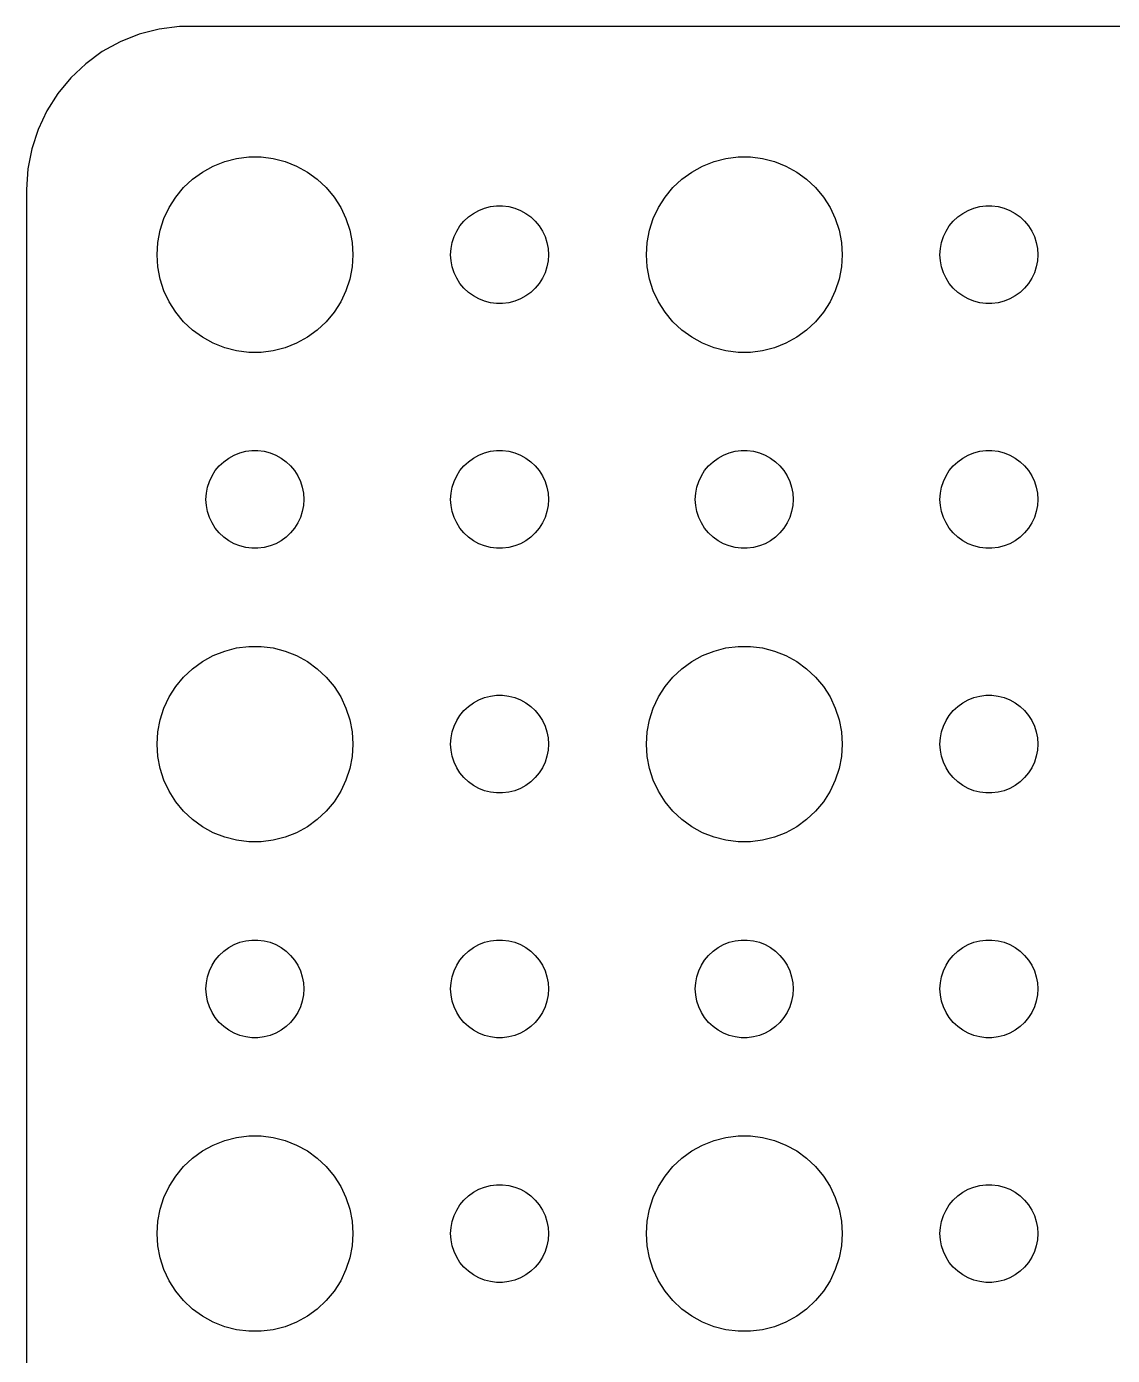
# Model space of a CAD drawing. Header units: metres. Extents: x -142 to 142, y -37 to 37.
# Drawn here: x -142 to -108.71, y -3.73 to 36.99 of the extents above; entities that cross this region are included whole.
import ezdxf

# ---------------------------------------------------------------- set-up
doc = ezdxf.new("R2010")
doc.units = ezdxf.units.M

msp = doc.modelspace()

# ---------------------------------------------------------------- linework, layer by layer
for p, q in [((-138.545, 36.7553), (-139.129, 36.5241)), ((-137.937, 36.9114), (-138.545, 36.7553)), ((-137.314, 36.9901), (-137.937, 36.9114)), ((137.314, 36.9901), (-137.314, 36.9901)), ((-139.129, 36.5241), (-139.679, 36.2216)), ((-140.187, 35.8526), (-140.645, 35.4227)), ((-139.679, 36.2216), (-140.187, 35.8526)), ((-140.645, 35.4227), (-141.045, 34.9389)), ((-141.045, 34.9389), (-141.382, 34.4088)), ((-141.382, 34.4088), (-141.649, 33.8406)), ((-141.649, 33.8406), (-141.843, 33.2434)), ((-141.843, 33.2434), (-141.961, 32.6267)), ((-135.562, 32.9469), (-135.188, 32.9941)), ((-135.188, 32.9941), (-134.812, 32.9941)), ((-134.812, 32.9941), (-134.438, 32.9469)), ((-120.562, 32.9469), (-120.188, 32.9941)), ((-120.188, 32.9941), (-119.812, 32.9941)), ((-119.812, 32.9941), (-119.438, 32.9469)), ((-141.961, 32.6267), (-142, 32)), ((-136.607, 32.533), (-136.277, 32.7145)), ((-136.277, 32.7145), (-135.927, 32.8532)), ((-135.927, 32.8532), (-135.562, 32.9469)), ((-134.438, 32.9469), (-134.073, 32.8532)), ((-134.073, 32.8532), (-133.723, 32.7145)), ((-133.723, 32.7145), (-133.393, 32.533)), ((-121.607, 32.533), (-121.277, 32.7145)), ((-121.277, 32.7145), (-120.927, 32.8532)), ((-120.927, 32.8532), (-120.562, 32.9469)), ((-119.438, 32.9469), (-119.073, 32.8532)), ((-119.073, 32.8532), (-118.723, 32.7145)), ((-118.723, 32.7145), (-118.393, 32.533)), ((-137.187, 32.0536), (-136.912, 32.3115)), ((-136.912, 32.3115), (-136.607, 32.533)), ((-133.393, 32.533), (-133.088, 32.3115)), ((-133.088, 32.3115), (-132.813, 32.0536)), ((-122.187, 32.0536), (-121.912, 32.3115)), ((-121.912, 32.3115), (-121.607, 32.533)), ((-118.393, 32.533), (-118.088, 32.3115)), ((-118.088, 32.3115), (-117.813, 32.0536)), ((-142, 32), (-142, -32)), ((-137.427, 31.7634), (-137.187, 32.0536)), ((-132.813, 32.0536), (-132.573, 31.7634)), ((-122.427, 31.7634), (-122.187, 32.0536)), ((-117.813, 32.0536), (-117.573, 31.7634)), ((-137.789, 31.1044), (-137.629, 31.4453)), ((-137.629, 31.4453), (-137.427, 31.7634)), ((-132.573, 31.7634), (-132.371, 31.4453)), ((-132.371, 31.4453), (-132.211, 31.1044)), ((-128.139, 31.3572), (-127.964, 31.4266)), ((-127.964, 31.4266), (-127.781, 31.4734)), ((-127.781, 31.4734), (-127.594, 31.497)), ((-127.594, 31.497), (-127.406, 31.497)), ((-127.406, 31.497), (-127.219, 31.4734)), ((-127.219, 31.4734), (-127.036, 31.4266)), ((-127.036, 31.4266), (-126.861, 31.3572)), ((-122.789, 31.1044), (-122.629, 31.4453)), ((-122.629, 31.4453), (-122.427, 31.7634)), ((-117.573, 31.7634), (-117.371, 31.4453)), ((-117.371, 31.4453), (-117.211, 31.1044)), ((-113.139, 31.3572), (-112.964, 31.4266)), ((-112.964, 31.4266), (-112.781, 31.4734)), ((-112.781, 31.4734), (-112.594, 31.497)), ((-112.594, 31.497), (-112.406, 31.497)), ((-112.406, 31.497), (-112.219, 31.4734)), ((-112.219, 31.4734), (-112.036, 31.4266)), ((-112.036, 31.4266), (-111.861, 31.3572)), ((-137.906, 30.7461), (-137.789, 31.1044)), ((-132.211, 31.1044), (-132.094, 30.7461)), ((-128.714, 30.8817), (-128.593, 31.0268)), ((-128.593, 31.0268), (-128.456, 31.1558)), ((-128.456, 31.1558), (-128.304, 31.2665)), ((-128.304, 31.2665), (-128.139, 31.3572)), ((-126.861, 31.3572), (-126.696, 31.2665)), ((-126.696, 31.2665), (-126.544, 31.1558)), ((-126.544, 31.1558), (-126.407, 31.0268)), ((-126.407, 31.0268), (-126.286, 30.8817)), ((-122.906, 30.7461), (-122.789, 31.1044)), ((-117.211, 31.1044), (-117.094, 30.7461)), ((-113.714, 30.8817), (-113.593, 31.0268)), ((-113.593, 31.0268), (-113.456, 31.1558)), ((-113.456, 31.1558), (-113.304, 31.2665)), ((-113.304, 31.2665), (-113.139, 31.3572)), ((-111.861, 31.3572), (-111.696, 31.2665)), ((-111.696, 31.2665), (-111.544, 31.1558)), ((-111.544, 31.1558), (-111.407, 31.0268)), ((-111.407, 31.0268), (-111.286, 30.8817)), ((-137.976, 30.376), (-137.906, 30.7461)), ((-132.094, 30.7461), (-132.024, 30.376)), ((-128.953, 30.373), (-128.895, 30.5522)), ((-128.895, 30.5522), (-128.814, 30.7226)), ((-128.814, 30.7226), (-128.714, 30.8817)), ((-126.286, 30.8817), (-126.186, 30.7226)), ((-126.186, 30.7226), (-126.105, 30.5522)), ((-126.105, 30.5522), (-126.047, 30.373)), ((-122.976, 30.376), (-122.906, 30.7461)), ((-117.094, 30.7461), (-117.024, 30.376)), ((-113.953, 30.373), (-113.895, 30.5522)), ((-113.895, 30.5522), (-113.814, 30.7226)), ((-113.814, 30.7226), (-113.714, 30.8817)), ((-111.286, 30.8817), (-111.186, 30.7226)), ((-111.186, 30.7226), (-111.105, 30.5522)), ((-111.105, 30.5522), (-111.047, 30.373)), ((-138, 30), (-137.976, 30.376)), ((-132.024, 30.376), (-132, 30)), ((-129, 30), (-128.988, 30.188)), ((-128.988, 30.188), (-128.953, 30.373)), ((-126.047, 30.373), (-126.012, 30.188)), ((-126.012, 30.188), (-126, 30)), ((-123, 30), (-122.976, 30.376)), ((-117.024, 30.376), (-117, 30)), ((-114, 30), (-113.988, 30.188)), ((-113.988, 30.188), (-113.953, 30.373)), ((-111.047, 30.373), (-111.012, 30.188)), ((-111.012, 30.188), (-111, 30)), ((-137.976, 29.624), (-138, 30)), ((-132, 30), (-132.024, 29.624)), ((-128.988, 29.812), (-129, 30)), ((-128.953, 29.627), (-128.988, 29.812)), ((-126.012, 29.812), (-126.047, 29.627)), ((-126, 30), (-126.012, 29.812)), ((-122.976, 29.624), (-123, 30)), ((-117, 30), (-117.024, 29.624)), ((-113.988, 29.812), (-114, 30)), ((-113.953, 29.627), (-113.988, 29.812)), ((-111.012, 29.812), (-111.047, 29.627)), ((-111, 30), (-111.012, 29.812)), ((-137.906, 29.2539), (-137.976, 29.624)), ((-132.024, 29.624), (-132.094, 29.2539)), ((-128.895, 29.4478), (-128.953, 29.627)), ((-128.814, 29.2774), (-128.895, 29.4478)), ((-126.105, 29.4478), (-126.186, 29.2774)), ((-126.047, 29.627), (-126.105, 29.4478)), ((-122.906, 29.2539), (-122.976, 29.624)), ((-117.024, 29.624), (-117.094, 29.2539)), ((-113.895, 29.4478), (-113.953, 29.627)), ((-113.814, 29.2774), (-113.895, 29.4478)), ((-111.105, 29.4478), (-111.186, 29.2774)), ((-111.047, 29.627), (-111.105, 29.4478)), ((-137.789, 28.8956), (-137.906, 29.2539)), ((-132.094, 29.2539), (-132.211, 28.8956)), ((-128.714, 29.1183), (-128.814, 29.2774)), ((-128.593, 28.9732), (-128.714, 29.1183)), ((-128.456, 28.8442), (-128.593, 28.9732)), ((-126.407, 28.9732), (-126.544, 28.8442)), ((-126.286, 29.1183), (-126.407, 28.9732)), ((-126.186, 29.2774), (-126.286, 29.1183)), ((-122.789, 28.8956), (-122.906, 29.2539)), ((-117.094, 29.2539), (-117.211, 28.8956)), ((-113.714, 29.1183), (-113.814, 29.2774)), ((-113.593, 28.9732), (-113.714, 29.1183)), ((-113.456, 28.8442), (-113.593, 28.9732)), ((-111.407, 28.9732), (-111.544, 28.8442)), ((-111.286, 29.1183), (-111.407, 28.9732)), ((-111.186, 29.2774), (-111.286, 29.1183)), ((-137.629, 28.5547), (-137.789, 28.8956)), ((-137.427, 28.2366), (-137.629, 28.5547)), ((-132.371, 28.5547), (-132.573, 28.2366)), ((-132.211, 28.8956), (-132.371, 28.5547)), ((-128.304, 28.7335), (-128.456, 28.8442)), ((-128.139, 28.6427), (-128.304, 28.7335)), ((-127.964, 28.5734), (-128.139, 28.6427)), ((-127.781, 28.5266), (-127.964, 28.5734)), ((-127.594, 28.503), (-127.781, 28.5266)), ((-127.219, 28.5266), (-127.406, 28.503)), ((-127.036, 28.5734), (-127.219, 28.5266)), ((-126.861, 28.6427), (-127.036, 28.5734)), ((-126.696, 28.7335), (-126.861, 28.6427)), ((-126.544, 28.8442), (-126.696, 28.7335)), ((-122.629, 28.5547), (-122.789, 28.8956)), ((-122.427, 28.2366), (-122.629, 28.5547)), ((-117.371, 28.5547), (-117.573, 28.2366)), ((-117.211, 28.8956), (-117.371, 28.5547)), ((-113.304, 28.7335), (-113.456, 28.8442)), ((-113.139, 28.6427), (-113.304, 28.7335)), ((-112.964, 28.5734), (-113.139, 28.6427)), ((-112.781, 28.5266), (-112.964, 28.5734)), ((-112.594, 28.503), (-112.781, 28.5266)), ((-112.219, 28.5266), (-112.406, 28.503)), ((-112.036, 28.5734), (-112.219, 28.5266)), ((-111.861, 28.6427), (-112.036, 28.5734)), ((-111.696, 28.7335), (-111.861, 28.6427)), ((-111.544, 28.8442), (-111.696, 28.7335)), ((-137.187, 27.9464), (-137.427, 28.2366)), ((-132.573, 28.2366), (-132.813, 27.9464)), ((-127.406, 28.503), (-127.594, 28.503)), ((-122.187, 27.9464), (-122.427, 28.2366)), ((-117.573, 28.2366), (-117.813, 27.9464)), ((-112.406, 28.503), (-112.594, 28.503)), ((-136.912, 27.6884), (-137.187, 27.9464)), ((-132.813, 27.9464), (-133.088, 27.6884)), ((-121.912, 27.6884), (-122.187, 27.9464)), ((-117.813, 27.9464), (-118.088, 27.6884)), ((-136.607, 27.467), (-136.912, 27.6884)), ((-136.277, 27.2855), (-136.607, 27.467)), ((-135.927, 27.1468), (-136.277, 27.2855)), ((-133.723, 27.2855), (-134.073, 27.1468)), ((-133.393, 27.467), (-133.723, 27.2855)), ((-133.088, 27.6884), (-133.393, 27.467)), ((-121.607, 27.467), (-121.912, 27.6884)), ((-121.277, 27.2855), (-121.607, 27.467)), ((-120.927, 27.1468), (-121.277, 27.2855)), ((-118.723, 27.2855), (-119.073, 27.1468)), ((-118.393, 27.467), (-118.723, 27.2855)), ((-118.088, 27.6884), (-118.393, 27.467)), ((-135.562, 27.0531), (-135.927, 27.1468)), ((-135.188, 27.0059), (-135.562, 27.0531)), ((-134.812, 27.0059), (-135.188, 27.0059)), ((-134.438, 27.0531), (-134.812, 27.0059)), ((-134.073, 27.1468), (-134.438, 27.0531)), ((-120.562, 27.0531), (-120.927, 27.1468)), ((-120.188, 27.0059), (-120.562, 27.0531)), ((-119.812, 27.0059), (-120.188, 27.0059)), ((-119.438, 27.0531), (-119.812, 27.0059)), ((-119.073, 27.1468), (-119.438, 27.0531)), ((-136.093, 23.5268), (-135.956, 23.6558)), ((-135.956, 23.6558), (-135.804, 23.7665)), ((-135.804, 23.7665), (-135.639, 23.8572)), ((-135.639, 23.8572), (-135.464, 23.9266)), ((-135.464, 23.9266), (-135.281, 23.9734)), ((-135.281, 23.9734), (-135.094, 23.997)), ((-135.094, 23.997), (-134.906, 23.997)), ((-134.906, 23.997), (-134.719, 23.9734)), ((-134.719, 23.9734), (-134.536, 23.9266)), ((-134.536, 23.9266), (-134.361, 23.8572)), ((-134.361, 23.8572), (-134.196, 23.7665)), ((-134.196, 23.7665), (-134.044, 23.6558)), ((-134.044, 23.6558), (-133.907, 23.5268)), ((-128.593, 23.5268), (-128.456, 23.6558)), ((-128.456, 23.6558), (-128.304, 23.7665)), ((-128.304, 23.7665), (-128.139, 23.8572)), ((-128.139, 23.8572), (-127.964, 23.9266)), ((-127.964, 23.9266), (-127.781, 23.9734)), ((-127.781, 23.9734), (-127.594, 23.997)), ((-127.594, 23.997), (-127.406, 23.997)), ((-127.406, 23.997), (-127.219, 23.9734)), ((-127.219, 23.9734), (-127.036, 23.9266)), ((-127.036, 23.9266), (-126.861, 23.8572)), ((-126.861, 23.8572), (-126.696, 23.7665)), ((-126.696, 23.7665), (-126.544, 23.6558)), ((-126.544, 23.6558), (-126.407, 23.5268)), ((-121.093, 23.5268), (-120.956, 23.6558)), ((-120.956, 23.6558), (-120.804, 23.7665)), ((-120.804, 23.7665), (-120.639, 23.8572)), ((-120.639, 23.8572), (-120.464, 23.9266)), ((-120.464, 23.9266), (-120.281, 23.9734)), ((-120.281, 23.9734), (-120.094, 23.997)), ((-120.094, 23.997), (-119.906, 23.997)), ((-119.906, 23.997), (-119.719, 23.9734)), ((-119.719, 23.9734), (-119.536, 23.9266)), ((-119.536, 23.9266), (-119.361, 23.8572)), ((-119.361, 23.8572), (-119.196, 23.7665)), ((-119.196, 23.7665), (-119.044, 23.6558)), ((-119.044, 23.6558), (-118.907, 23.5268)), ((-113.593, 23.5268), (-113.456, 23.6558)), ((-113.456, 23.6558), (-113.304, 23.7665)), ((-113.304, 23.7665), (-113.139, 23.8572)), ((-113.139, 23.8572), (-112.964, 23.9266)), ((-112.964, 23.9266), (-112.781, 23.9734)), ((-112.781, 23.9734), (-112.594, 23.997)), ((-112.594, 23.997), (-112.406, 23.997)), ((-112.406, 23.997), (-112.219, 23.9734)), ((-112.219, 23.9734), (-112.036, 23.9266)), ((-112.036, 23.9266), (-111.861, 23.8572)), ((-111.861, 23.8572), (-111.696, 23.7665)), ((-111.696, 23.7665), (-111.544, 23.6558)), ((-111.544, 23.6558), (-111.407, 23.5268)), ((-136.395, 23.0522), (-136.314, 23.2226)), ((-136.314, 23.2226), (-136.214, 23.3817)), ((-136.214, 23.3817), (-136.093, 23.5268)), ((-133.907, 23.5268), (-133.786, 23.3817)), ((-133.786, 23.3817), (-133.686, 23.2226)), ((-133.686, 23.2226), (-133.605, 23.0522)), ((-128.895, 23.0522), (-128.814, 23.2226)), ((-128.814, 23.2226), (-128.714, 23.3817)), ((-128.714, 23.3817), (-128.593, 23.5268)), ((-126.407, 23.5268), (-126.286, 23.3817)), ((-126.286, 23.3817), (-126.186, 23.2226)), ((-126.186, 23.2226), (-126.105, 23.0522)), ((-121.395, 23.0522), (-121.314, 23.2226)), ((-121.314, 23.2226), (-121.214, 23.3817)), ((-121.214, 23.3817), (-121.093, 23.5268)), ((-118.907, 23.5268), (-118.786, 23.3817)), ((-118.786, 23.3817), (-118.686, 23.2226)), ((-118.686, 23.2226), (-118.605, 23.0522)), ((-113.895, 23.0522), (-113.814, 23.2226)), ((-113.814, 23.2226), (-113.714, 23.3817)), ((-113.714, 23.3817), (-113.593, 23.5268)), ((-111.407, 23.5268), (-111.286, 23.3817)), ((-111.286, 23.3817), (-111.186, 23.2226)), ((-111.186, 23.2226), (-111.105, 23.0522)), ((-136.488, 22.688), (-136.453, 22.873)), ((-136.453, 22.873), (-136.395, 23.0522)), ((-133.605, 23.0522), (-133.547, 22.873)), ((-133.547, 22.873), (-133.512, 22.688)), ((-128.988, 22.688), (-128.953, 22.873)), ((-128.953, 22.873), (-128.895, 23.0522)), ((-126.105, 23.0522), (-126.047, 22.873)), ((-126.047, 22.873), (-126.012, 22.688)), ((-121.488, 22.688), (-121.453, 22.873)), ((-121.453, 22.873), (-121.395, 23.0522)), ((-118.605, 23.0522), (-118.547, 22.873)), ((-118.547, 22.873), (-118.512, 22.688)), ((-113.988, 22.688), (-113.953, 22.873)), ((-113.953, 22.873), (-113.895, 23.0522)), ((-111.105, 23.0522), (-111.047, 22.873)), ((-111.047, 22.873), (-111.012, 22.688)), ((-136.5, 22.5), (-136.488, 22.688)), ((-136.488, 22.312), (-136.5, 22.5)), ((-133.512, 22.688), (-133.5, 22.5)), ((-133.5, 22.5), (-133.512, 22.312)), ((-129, 22.5), (-128.988, 22.688)), ((-128.988, 22.312), (-129, 22.5)), ((-126.012, 22.688), (-126, 22.5)), ((-126, 22.5), (-126.012, 22.312)), ((-121.5, 22.5), (-121.488, 22.688)), ((-121.488, 22.312), (-121.5, 22.5)), ((-118.512, 22.688), (-118.5, 22.5)), ((-118.5, 22.5), (-118.512, 22.312)), ((-114, 22.5), (-113.988, 22.688)), ((-113.988, 22.312), (-114, 22.5)), ((-111.012, 22.688), (-111, 22.5)), ((-111, 22.5), (-111.012, 22.312)), ((-136.453, 22.127), (-136.488, 22.312)), ((-136.395, 21.9478), (-136.453, 22.127)), ((-133.547, 22.127), (-133.605, 21.9478)), ((-133.512, 22.312), (-133.547, 22.127)), ((-128.953, 22.127), (-128.988, 22.312)), ((-128.895, 21.9478), (-128.953, 22.127)), ((-126.047, 22.127), (-126.105, 21.9478)), ((-126.012, 22.312), (-126.047, 22.127)), ((-121.453, 22.127), (-121.488, 22.312)), ((-121.395, 21.9478), (-121.453, 22.127)), ((-118.547, 22.127), (-118.605, 21.9478)), ((-118.512, 22.312), (-118.547, 22.127)), ((-113.953, 22.127), (-113.988, 22.312)), ((-113.895, 21.9478), (-113.953, 22.127)), ((-111.047, 22.127), (-111.105, 21.9478)), ((-111.012, 22.312), (-111.047, 22.127)), ((-136.314, 21.7774), (-136.395, 21.9478)), ((-136.214, 21.6183), (-136.314, 21.7774)), ((-136.093, 21.4732), (-136.214, 21.6183)), ((-133.786, 21.6183), (-133.907, 21.4732)), ((-133.686, 21.7774), (-133.786, 21.6183)), ((-133.605, 21.9478), (-133.686, 21.7774)), ((-128.814, 21.7774), (-128.895, 21.9478)), ((-128.714, 21.6183), (-128.814, 21.7774)), ((-128.593, 21.4732), (-128.714, 21.6183)), ((-126.286, 21.6183), (-126.407, 21.4732)), ((-126.186, 21.7774), (-126.286, 21.6183)), ((-126.105, 21.9478), (-126.186, 21.7774)), ((-121.314, 21.7774), (-121.395, 21.9478)), ((-121.214, 21.6183), (-121.314, 21.7774)), ((-121.093, 21.4732), (-121.214, 21.6183)), ((-118.786, 21.6183), (-118.907, 21.4732)), ((-118.686, 21.7774), (-118.786, 21.6183)), ((-118.605, 21.9478), (-118.686, 21.7774)), ((-113.814, 21.7774), (-113.895, 21.9478)), ((-113.714, 21.6183), (-113.814, 21.7774)), ((-113.593, 21.4732), (-113.714, 21.6183)), ((-111.286, 21.6183), (-111.407, 21.4732)), ((-111.186, 21.7774), (-111.286, 21.6183)), ((-111.105, 21.9478), (-111.186, 21.7774)), ((-135.956, 21.3442), (-136.093, 21.4732)), ((-135.804, 21.2335), (-135.956, 21.3442)), ((-135.639, 21.1427), (-135.804, 21.2335)), ((-134.196, 21.2335), (-134.361, 21.1427)), ((-134.044, 21.3442), (-134.196, 21.2335)), ((-133.907, 21.4732), (-134.044, 21.3442)), ((-128.456, 21.3442), (-128.593, 21.4732)), ((-128.304, 21.2335), (-128.456, 21.3442)), ((-128.139, 21.1427), (-128.304, 21.2335)), ((-126.696, 21.2335), (-126.861, 21.1427)), ((-126.544, 21.3442), (-126.696, 21.2335)), ((-126.407, 21.4732), (-126.544, 21.3442)), ((-120.956, 21.3442), (-121.093, 21.4732)), ((-120.804, 21.2335), (-120.956, 21.3442)), ((-120.639, 21.1427), (-120.804, 21.2335)), ((-119.196, 21.2335), (-119.361, 21.1427)), ((-119.044, 21.3442), (-119.196, 21.2335)), ((-118.907, 21.4732), (-119.044, 21.3442)), ((-113.456, 21.3442), (-113.593, 21.4732)), ((-113.304, 21.2335), (-113.456, 21.3442)), ((-113.139, 21.1427), (-113.304, 21.2335)), ((-111.696, 21.2335), (-111.861, 21.1427)), ((-111.544, 21.3442), (-111.696, 21.2335)), ((-111.407, 21.4732), (-111.544, 21.3442)), ((-135.464, 21.0734), (-135.639, 21.1427)), ((-135.281, 21.0266), (-135.464, 21.0734)), ((-135.094, 21.003), (-135.281, 21.0266)), ((-134.906, 21.003), (-135.094, 21.003)), ((-134.719, 21.0266), (-134.906, 21.003)), ((-134.536, 21.0734), (-134.719, 21.0266)), ((-134.361, 21.1427), (-134.536, 21.0734)), ((-127.964, 21.0734), (-128.139, 21.1427)), ((-127.781, 21.0266), (-127.964, 21.0734)), ((-127.594, 21.003), (-127.781, 21.0266)), ((-127.406, 21.003), (-127.594, 21.003)), ((-127.219, 21.0266), (-127.406, 21.003)), ((-127.036, 21.0734), (-127.219, 21.0266)), ((-126.861, 21.1427), (-127.036, 21.0734)), ((-120.464, 21.0734), (-120.639, 21.1427)), ((-120.281, 21.0266), (-120.464, 21.0734)), ((-120.094, 21.003), (-120.281, 21.0266)), ((-119.906, 21.003), (-120.094, 21.003)), ((-119.719, 21.0266), (-119.906, 21.003)), ((-119.536, 21.0734), (-119.719, 21.0266)), ((-119.361, 21.1427), (-119.536, 21.0734)), ((-112.964, 21.0734), (-113.139, 21.1427)), ((-112.781, 21.0266), (-112.964, 21.0734)), ((-112.594, 21.003), (-112.781, 21.0266)), ((-112.406, 21.003), (-112.594, 21.003)), ((-112.219, 21.0266), (-112.406, 21.003)), ((-112.036, 21.0734), (-112.219, 21.0266)), ((-111.861, 21.1427), (-112.036, 21.0734)), ((-135.927, 17.8532), (-135.562, 17.9469)), ((-135.562, 17.9469), (-135.188, 17.9941)), ((-135.188, 17.9941), (-134.812, 17.9941)), ((-134.812, 17.9941), (-134.438, 17.9469)), ((-134.438, 17.9469), (-134.073, 17.8532)), ((-120.927, 17.8532), (-120.562, 17.9469)), ((-120.562, 17.9469), (-120.188, 17.9941)), ((-120.188, 17.9941), (-119.812, 17.9941)), ((-119.812, 17.9941), (-119.438, 17.9469)), ((-119.438, 17.9469), (-119.073, 17.8532)), ((-136.912, 17.3115), (-136.607, 17.533)), ((-136.607, 17.533), (-136.277, 17.7145)), ((-136.277, 17.7145), (-135.927, 17.8532)), ((-134.073, 17.8532), (-133.723, 17.7145)), ((-133.723, 17.7145), (-133.393, 17.533)), ((-133.393, 17.533), (-133.088, 17.3115)), ((-121.912, 17.3115), (-121.607, 17.533)), ((-121.607, 17.533), (-121.277, 17.7145)), ((-121.277, 17.7145), (-120.927, 17.8532)), ((-119.073, 17.8532), (-118.723, 17.7145)), ((-118.723, 17.7145), (-118.393, 17.533)), ((-118.393, 17.533), (-118.088, 17.3115)), ((-137.187, 17.0536), (-136.912, 17.3115)), ((-133.088, 17.3115), (-132.813, 17.0536)), ((-122.187, 17.0536), (-121.912, 17.3115)), ((-118.088, 17.3115), (-117.813, 17.0536)), ((-137.629, 16.4453), (-137.427, 16.7634)), ((-137.427, 16.7634), (-137.187, 17.0536)), ((-132.813, 17.0536), (-132.573, 16.7634)), ((-132.573, 16.7634), (-132.371, 16.4453)), ((-122.629, 16.4453), (-122.427, 16.7634)), ((-122.427, 16.7634), (-122.187, 17.0536)), ((-117.813, 17.0536), (-117.573, 16.7634)), ((-117.573, 16.7634), (-117.371, 16.4453)), ((-137.789, 16.1044), (-137.629, 16.4453)), ((-132.371, 16.4453), (-132.211, 16.1044)), ((-128.304, 16.2665), (-128.139, 16.3572)), ((-128.139, 16.3572), (-127.964, 16.4266)), ((-127.964, 16.4266), (-127.781, 16.4734)), ((-127.781, 16.4734), (-127.594, 16.497)), ((-127.594, 16.497), (-127.406, 16.497)), ((-127.406, 16.497), (-127.219, 16.4734)), ((-127.219, 16.4734), (-127.036, 16.4266)), ((-127.036, 16.4266), (-126.861, 16.3572)), ((-126.861, 16.3572), (-126.696, 16.2665)), ((-122.789, 16.1044), (-122.629, 16.4453)), ((-117.371, 16.4453), (-117.211, 16.1044)), ((-113.304, 16.2665), (-113.139, 16.3572)), ((-113.139, 16.3572), (-112.964, 16.4266)), ((-112.964, 16.4266), (-112.781, 16.4734)), ((-112.781, 16.4734), (-112.594, 16.497)), ((-112.594, 16.497), (-112.406, 16.497)), ((-112.406, 16.497), (-112.219, 16.4734)), ((-112.219, 16.4734), (-112.036, 16.4266)), ((-112.036, 16.4266), (-111.861, 16.3572)), ((-111.861, 16.3572), (-111.696, 16.2665)), ((-137.906, 15.7461), (-137.789, 16.1044)), ((-132.211, 16.1044), (-132.094, 15.7461)), ((-128.714, 15.8817), (-128.593, 16.0268)), ((-128.593, 16.0268), (-128.456, 16.1558)), ((-128.456, 16.1558), (-128.304, 16.2665)), ((-126.696, 16.2665), (-126.544, 16.1558)), ((-126.544, 16.1558), (-126.407, 16.0268)), ((-126.407, 16.0268), (-126.286, 15.8817)), ((-122.906, 15.7461), (-122.789, 16.1044)), ((-117.211, 16.1044), (-117.094, 15.7461)), ((-113.714, 15.8817), (-113.593, 16.0268)), ((-113.593, 16.0268), (-113.456, 16.1558)), ((-113.456, 16.1558), (-113.304, 16.2665)), ((-111.696, 16.2665), (-111.544, 16.1558)), ((-111.544, 16.1558), (-111.407, 16.0268)), ((-111.407, 16.0268), (-111.286, 15.8817)), ((-137.976, 15.376), (-137.906, 15.7461)), ((-132.094, 15.7461), (-132.024, 15.376)), ((-128.953, 15.373), (-128.895, 15.5522)), ((-128.895, 15.5522), (-128.814, 15.7226)), ((-128.814, 15.7226), (-128.714, 15.8817)), ((-126.286, 15.8817), (-126.186, 15.7226)), ((-126.186, 15.7226), (-126.105, 15.5522)), ((-126.105, 15.5522), (-126.047, 15.373)), ((-122.976, 15.376), (-122.906, 15.7461)), ((-117.094, 15.7461), (-117.024, 15.376)), ((-113.953, 15.373), (-113.895, 15.5522)), ((-113.895, 15.5522), (-113.814, 15.7226)), ((-113.814, 15.7226), (-113.714, 15.8817)), ((-111.286, 15.8817), (-111.186, 15.7226)), ((-111.186, 15.7226), (-111.105, 15.5522)), ((-111.105, 15.5522), (-111.047, 15.373)), ((-138, 15), (-137.976, 15.376)), ((-132.024, 15.376), (-132, 15)), ((-129, 15), (-128.988, 15.188)), ((-128.988, 15.188), (-128.953, 15.373)), ((-126.047, 15.373), (-126.012, 15.188)), ((-126.012, 15.188), (-126, 15)), ((-123, 15), (-122.976, 15.376)), ((-117.024, 15.376), (-117, 15)), ((-114, 15), (-113.988, 15.188)), ((-113.988, 15.188), (-113.953, 15.373)), ((-111.047, 15.373), (-111.012, 15.188)), ((-111.012, 15.188), (-111, 15)), ((-137.976, 14.624), (-138, 15)), ((-132, 15), (-132.024, 14.624)), ((-128.988, 14.812), (-129, 15)), ((-128.953, 14.627), (-128.988, 14.812)), ((-126.012, 14.812), (-126.047, 14.627)), ((-126, 15), (-126.012, 14.812)), ((-122.976, 14.624), (-123, 15)), ((-117, 15), (-117.024, 14.624)), ((-113.988, 14.812), (-114, 15)), ((-113.953, 14.627), (-113.988, 14.812)), ((-111.012, 14.812), (-111.047, 14.627)), ((-111, 15), (-111.012, 14.812)), ((-137.906, 14.2539), (-137.976, 14.624)), ((-137.789, 13.8956), (-137.906, 14.2539)), ((-132.094, 14.2539), (-132.211, 13.8956)), ((-132.024, 14.624), (-132.094, 14.2539)), ((-128.895, 14.4478), (-128.953, 14.627)), ((-128.814, 14.2774), (-128.895, 14.4478)), ((-128.714, 14.1183), (-128.814, 14.2774)), ((-126.186, 14.2774), (-126.286, 14.1183)), ((-126.105, 14.4478), (-126.186, 14.2774)), ((-126.047, 14.627), (-126.105, 14.4478)), ((-122.906, 14.2539), (-122.976, 14.624)), ((-122.789, 13.8956), (-122.906, 14.2539)), ((-117.094, 14.2539), (-117.211, 13.8956)), ((-117.024, 14.624), (-117.094, 14.2539)), ((-113.895, 14.4478), (-113.953, 14.627)), ((-113.814, 14.2774), (-113.895, 14.4478)), ((-113.714, 14.1183), (-113.814, 14.2774)), ((-111.186, 14.2774), (-111.286, 14.1183)), ((-111.105, 14.4478), (-111.186, 14.2774)), ((-111.047, 14.627), (-111.105, 14.4478)), ((-137.629, 13.5547), (-137.789, 13.8956)), ((-132.211, 13.8956), (-132.371, 13.5547)), ((-128.593, 13.9732), (-128.714, 14.1183)), ((-128.456, 13.8442), (-128.593, 13.9732)), ((-126.407, 13.9732), (-126.544, 13.8442)), ((-126.286, 14.1183), (-126.407, 13.9732)), ((-122.629, 13.5547), (-122.789, 13.8956)), ((-117.211, 13.8956), (-117.371, 13.5547)), ((-113.593, 13.9732), (-113.714, 14.1183)), ((-113.456, 13.8442), (-113.593, 13.9732)), ((-111.407, 13.9732), (-111.544, 13.8442)), ((-111.286, 14.1183), (-111.407, 13.9732)), ((-137.427, 13.2366), (-137.629, 13.5547)), ((-132.371, 13.5547), (-132.573, 13.2366)), ((-128.304, 13.7335), (-128.456, 13.8442)), ((-128.139, 13.6427), (-128.304, 13.7335)), ((-127.964, 13.5734), (-128.139, 13.6427)), ((-127.781, 13.5266), (-127.964, 13.5734)), ((-127.594, 13.5029), (-127.781, 13.5266)), ((-127.406, 13.5029), (-127.594, 13.5029)), ((-127.219, 13.5266), (-127.406, 13.5029)), ((-127.036, 13.5734), (-127.219, 13.5266)), ((-126.861, 13.6427), (-127.036, 13.5734)), ((-126.696, 13.7335), (-126.861, 13.6427)), ((-126.544, 13.8442), (-126.696, 13.7335)), ((-122.427, 13.2366), (-122.629, 13.5547)), ((-117.371, 13.5547), (-117.573, 13.2366)), ((-113.304, 13.7335), (-113.456, 13.8442)), ((-113.139, 13.6427), (-113.304, 13.7335)), ((-112.964, 13.5734), (-113.139, 13.6427)), ((-112.781, 13.5266), (-112.964, 13.5734)), ((-112.594, 13.5029), (-112.781, 13.5266)), ((-112.406, 13.5029), (-112.594, 13.5029)), ((-112.219, 13.5266), (-112.406, 13.5029)), ((-112.036, 13.5734), (-112.219, 13.5266)), ((-111.861, 13.6427), (-112.036, 13.5734)), ((-111.696, 13.7335), (-111.861, 13.6427)), ((-111.544, 13.8442), (-111.696, 13.7335)), ((-137.187, 12.9464), (-137.427, 13.2366)), ((-132.573, 13.2366), (-132.813, 12.9464)), ((-122.187, 12.9464), (-122.427, 13.2366)), ((-117.573, 13.2366), (-117.813, 12.9464)), ((-136.912, 12.6884), (-137.187, 12.9464)), ((-136.607, 12.467), (-136.912, 12.6884)), ((-133.088, 12.6884), (-133.393, 12.467)), ((-132.813, 12.9464), (-133.088, 12.6884)), ((-121.912, 12.6884), (-122.187, 12.9464)), ((-121.607, 12.467), (-121.912, 12.6884)), ((-118.088, 12.6884), (-118.393, 12.467)), ((-117.813, 12.9464), (-118.088, 12.6884)), ((-136.277, 12.2855), (-136.607, 12.467)), ((-135.927, 12.1468), (-136.277, 12.2855)), ((-133.723, 12.2855), (-134.073, 12.1468)), ((-133.393, 12.467), (-133.723, 12.2855)), ((-121.277, 12.2855), (-121.607, 12.467)), ((-120.927, 12.1468), (-121.277, 12.2855)), ((-118.723, 12.2855), (-119.073, 12.1468)), ((-118.393, 12.467), (-118.723, 12.2855)), ((-135.562, 12.0531), (-135.927, 12.1468)), ((-135.188, 12.0059), (-135.562, 12.0531)), ((-134.812, 12.0059), (-135.188, 12.0059)), ((-134.438, 12.0531), (-134.812, 12.0059)), ((-134.073, 12.1468), (-134.438, 12.0531)), ((-120.562, 12.0531), (-120.927, 12.1468)), ((-120.188, 12.0059), (-120.562, 12.0531)), ((-119.812, 12.0059), (-120.188, 12.0059)), ((-119.438, 12.0531), (-119.812, 12.0059)), ((-119.073, 12.1468), (-119.438, 12.0531)), ((-135.464, 8.92657), (-135.281, 8.97342)), ((-135.281, 8.97342), (-135.094, 8.99704)), ((-135.094, 8.99704), (-134.906, 8.99704)), ((-134.906, 8.99704), (-134.719, 8.97342)), ((-134.719, 8.97342), (-134.536, 8.92657)), ((-127.964, 8.92657), (-127.781, 8.97342)), ((-127.781, 8.97342), (-127.594, 8.99704)), ((-127.594, 8.99704), (-127.406, 8.99704)), ((-127.406, 8.99704), (-127.219, 8.97342)), ((-127.219, 8.97342), (-127.036, 8.92657)), ((-120.464, 8.92657), (-120.281, 8.97342)), ((-120.281, 8.97342), (-120.094, 8.99704)), ((-120.094, 8.99704), (-119.906, 8.99704)), ((-119.906, 8.99704), (-119.719, 8.97342)), ((-119.719, 8.97342), (-119.536, 8.92657)), ((-112.964, 8.92657), (-112.781, 8.97342)), ((-112.781, 8.97342), (-112.594, 8.99704)), ((-112.594, 8.99704), (-112.406, 8.99704)), ((-112.406, 8.99704), (-112.219, 8.97342)), ((-112.219, 8.97342), (-112.036, 8.92657)), ((-136.093, 8.52681), (-135.956, 8.65576)), ((-135.956, 8.65576), (-135.804, 8.76648)), ((-135.804, 8.76648), (-135.639, 8.85724)), ((-135.639, 8.85724), (-135.464, 8.92657)), ((-134.536, 8.92657), (-134.361, 8.85724)), ((-134.361, 8.85724), (-134.196, 8.76648)), ((-134.196, 8.76648), (-134.044, 8.65576)), ((-134.044, 8.65576), (-133.907, 8.52681)), ((-128.593, 8.52681), (-128.456, 8.65576)), ((-128.456, 8.65576), (-128.304, 8.76648)), ((-128.304, 8.76648), (-128.139, 8.85724)), ((-128.139, 8.85724), (-127.964, 8.92657)), ((-127.036, 8.92657), (-126.861, 8.85724)), ((-126.861, 8.85724), (-126.696, 8.76648)), ((-126.696, 8.76648), (-126.544, 8.65576)), ((-126.544, 8.65576), (-126.407, 8.52681)), ((-121.093, 8.52681), (-120.956, 8.65576)), ((-120.956, 8.65576), (-120.804, 8.76648)), ((-120.804, 8.76648), (-120.639, 8.85724)), ((-120.639, 8.85724), (-120.464, 8.92657)), ((-119.536, 8.92657), (-119.361, 8.85724)), ((-119.361, 8.85724), (-119.196, 8.76648)), ((-119.196, 8.76648), (-119.044, 8.65576)), ((-119.044, 8.65576), (-118.907, 8.52681)), ((-113.593, 8.52681), (-113.456, 8.65576)), ((-113.456, 8.65576), (-113.304, 8.76648)), ((-113.304, 8.76648), (-113.139, 8.85724)), ((-113.139, 8.85724), (-112.964, 8.92657)), ((-112.036, 8.92657), (-111.861, 8.85724)), ((-111.861, 8.85724), (-111.696, 8.76648)), ((-111.696, 8.76648), (-111.544, 8.65576)), ((-111.544, 8.65576), (-111.407, 8.52681)), ((-136.395, 8.05219), (-136.314, 8.22263)), ((-136.314, 8.22263), (-136.214, 8.38167)), ((-136.214, 8.38167), (-136.093, 8.52681)), ((-133.907, 8.52681), (-133.786, 8.38167)), ((-133.786, 8.38167), (-133.686, 8.22263)), ((-133.686, 8.22263), (-133.605, 8.05219)), ((-128.895, 8.05219), (-128.814, 8.22263)), ((-128.814, 8.22263), (-128.714, 8.38167)), ((-128.714, 8.38167), (-128.593, 8.52681)), ((-126.407, 8.52681), (-126.286, 8.38167)), ((-126.286, 8.38167), (-126.186, 8.22263)), ((-126.186, 8.22263), (-126.105, 8.05219)), ((-121.395, 8.05219), (-121.314, 8.22263)), ((-121.314, 8.22263), (-121.214, 8.38167)), ((-121.214, 8.38167), (-121.093, 8.52681)), ((-118.907, 8.52681), (-118.786, 8.38167)), ((-118.786, 8.38167), (-118.686, 8.22263)), ((-118.686, 8.22263), (-118.605, 8.05219)), ((-113.895, 8.05219), (-113.814, 8.22263)), ((-113.814, 8.22263), (-113.714, 8.38167)), ((-113.714, 8.38167), (-113.593, 8.52681)), ((-111.407, 8.52681), (-111.286, 8.38167)), ((-111.286, 8.38167), (-111.186, 8.22263)), ((-111.186, 8.22263), (-111.105, 8.05219)), ((-136.488, 7.68799), (-136.453, 7.87303)), ((-136.453, 7.87303), (-136.395, 8.05219)), ((-133.605, 8.05219), (-133.547, 7.87303)), ((-133.547, 7.87303), (-133.512, 7.68799)), ((-128.988, 7.68799), (-128.953, 7.87303)), ((-128.953, 7.87303), (-128.895, 8.05219)), ((-126.105, 8.05219), (-126.047, 7.87303)), ((-126.047, 7.87303), (-126.012, 7.68799)), ((-121.488, 7.68799), (-121.453, 7.87303)), ((-121.453, 7.87303), (-121.395, 8.05219)), ((-118.605, 8.05219), (-118.547, 7.87303)), ((-118.547, 7.87303), (-118.512, 7.68799)), ((-113.988, 7.68799), (-113.953, 7.87303)), ((-113.953, 7.87303), (-113.895, 8.05219)), ((-111.105, 8.05219), (-111.047, 7.87303)), ((-111.047, 7.87303), (-111.012, 7.68799)), ((-136.5, 7.5), (-136.488, 7.68799)), ((-136.488, 7.312), (-136.5, 7.5)), ((-133.512, 7.68799), (-133.5, 7.5)), ((-133.5, 7.5), (-133.512, 7.312)), ((-129, 7.5), (-128.988, 7.68799)), ((-128.988, 7.312), (-129, 7.5)), ((-126.012, 7.68799), (-126, 7.5)), ((-126, 7.5), (-126.012, 7.312)), ((-121.5, 7.5), (-121.488, 7.68799)), ((-121.488, 7.312), (-121.5, 7.5)), ((-118.512, 7.68799), (-118.5, 7.5)), ((-118.5, 7.5), (-118.512, 7.312)), ((-114, 7.5), (-113.988, 7.68799)), ((-113.988, 7.312), (-114, 7.5)), ((-111.012, 7.68799), (-111, 7.5)), ((-111, 7.5), (-111.012, 7.312)), ((-136.453, 7.12695), (-136.488, 7.312)), ((-136.395, 6.9478), (-136.453, 7.12695)), ((-136.314, 6.77736), (-136.395, 6.9478)), ((-133.605, 6.9478), (-133.686, 6.77736)), ((-133.547, 7.12695), (-133.605, 6.9478)), ((-133.512, 7.312), (-133.547, 7.12695)), ((-128.953, 7.12695), (-128.988, 7.312)), ((-128.895, 6.9478), (-128.953, 7.12695)), ((-128.814, 6.77736), (-128.895, 6.9478)), ((-126.105, 6.9478), (-126.186, 6.77736)), ((-126.047, 7.12695), (-126.105, 6.9478)), ((-126.012, 7.312), (-126.047, 7.12695)), ((-121.453, 7.12695), (-121.488, 7.312)), ((-121.395, 6.9478), (-121.453, 7.12695)), ((-121.314, 6.77736), (-121.395, 6.9478)), ((-118.605, 6.9478), (-118.686, 6.77736)), ((-118.547, 7.12695), (-118.605, 6.9478)), ((-118.512, 7.312), (-118.547, 7.12695)), ((-113.953, 7.12695), (-113.988, 7.312)), ((-113.895, 6.9478), (-113.953, 7.12695)), ((-113.814, 6.77736), (-113.895, 6.9478)), ((-111.105, 6.9478), (-111.186, 6.77736)), ((-111.047, 7.12695), (-111.105, 6.9478)), ((-111.012, 7.312), (-111.047, 7.12695)), ((-136.214, 6.61832), (-136.314, 6.77736)), ((-136.093, 6.47318), (-136.214, 6.61832)), ((-133.786, 6.61832), (-133.907, 6.47318)), ((-133.686, 6.77736), (-133.786, 6.61832)), ((-128.714, 6.61832), (-128.814, 6.77736)), ((-128.593, 6.47318), (-128.714, 6.61832)), ((-126.286, 6.61832), (-126.407, 6.47318)), ((-126.186, 6.77736), (-126.286, 6.61832)), ((-121.214, 6.61832), (-121.314, 6.77736)), ((-121.093, 6.47318), (-121.214, 6.61832)), ((-118.786, 6.61832), (-118.907, 6.47318)), ((-118.686, 6.77736), (-118.786, 6.61832)), ((-113.714, 6.61832), (-113.814, 6.77736)), ((-113.593, 6.47318), (-113.714, 6.61832)), ((-111.286, 6.61832), (-111.407, 6.47318)), ((-111.186, 6.77736), (-111.286, 6.61832)), ((-135.956, 6.34422), (-136.093, 6.47318)), ((-135.804, 6.23351), (-135.956, 6.34422)), ((-135.639, 6.14275), (-135.804, 6.23351)), ((-135.464, 6.07341), (-135.639, 6.14275)), ((-134.361, 6.14275), (-134.536, 6.07341)), ((-134.196, 6.23351), (-134.361, 6.14275)), ((-134.044, 6.34422), (-134.196, 6.23351)), ((-133.907, 6.47318), (-134.044, 6.34422)), ((-128.456, 6.34422), (-128.593, 6.47318)), ((-128.304, 6.23351), (-128.456, 6.34422)), ((-128.139, 6.14275), (-128.304, 6.23351)), ((-127.964, 6.07341), (-128.139, 6.14275)), ((-126.861, 6.14275), (-127.036, 6.07341)), ((-126.696, 6.23351), (-126.861, 6.14275)), ((-126.544, 6.34422), (-126.696, 6.23351)), ((-126.407, 6.47318), (-126.544, 6.34422)), ((-120.956, 6.34422), (-121.093, 6.47318)), ((-120.804, 6.23351), (-120.956, 6.34422)), ((-120.639, 6.14275), (-120.804, 6.23351)), ((-120.464, 6.07341), (-120.639, 6.14275)), ((-119.361, 6.14275), (-119.536, 6.07341)), ((-119.196, 6.23351), (-119.361, 6.14275)), ((-119.044, 6.34422), (-119.196, 6.23351)), ((-118.907, 6.47318), (-119.044, 6.34422)), ((-113.456, 6.34422), (-113.593, 6.47318)), ((-113.304, 6.23351), (-113.456, 6.34422)), ((-113.139, 6.14275), (-113.304, 6.23351)), ((-112.964, 6.07341), (-113.139, 6.14275)), ((-111.861, 6.14275), (-112.036, 6.07341)), ((-111.696, 6.23351), (-111.861, 6.14275)), ((-111.544, 6.34422), (-111.696, 6.23351)), ((-111.407, 6.47318), (-111.544, 6.34422)), ((-135.281, 6.02657), (-135.464, 6.07341)), ((-135.094, 6.00294), (-135.281, 6.02657)), ((-134.906, 6.00294), (-135.094, 6.00294)), ((-134.719, 6.02657), (-134.906, 6.00294)), ((-134.536, 6.07341), (-134.719, 6.02657)), ((-127.781, 6.02657), (-127.964, 6.07341)), ((-127.594, 6.00294), (-127.781, 6.02657)), ((-127.406, 6.00294), (-127.594, 6.00294)), ((-127.219, 6.02657), (-127.406, 6.00294)), ((-127.036, 6.07341), (-127.219, 6.02657)), ((-120.281, 6.02657), (-120.464, 6.07341)), ((-120.094, 6.00294), (-120.281, 6.02657)), ((-119.906, 6.00294), (-120.094, 6.00294)), ((-119.719, 6.02657), (-119.906, 6.00294)), ((-119.536, 6.07341), (-119.719, 6.02657)), ((-112.781, 6.02657), (-112.964, 6.07341)), ((-112.594, 6.00294), (-112.781, 6.02657)), ((-112.406, 6.00294), (-112.594, 6.00294)), ((-112.219, 6.02657), (-112.406, 6.00294)), ((-112.036, 6.07341), (-112.219, 6.02657)), ((-136.277, 2.71448), (-135.927, 2.85316)), ((-135.927, 2.85316), (-135.562, 2.94685)), ((-135.562, 2.94685), (-135.188, 2.99408)), ((-135.188, 2.99408), (-134.812, 2.99408)), ((-134.812, 2.99408), (-134.438, 2.94685)), ((-134.438, 2.94685), (-134.073, 2.85316)), ((-134.073, 2.85316), (-133.723, 2.71448)), ((-121.277, 2.71448), (-120.927, 2.85316)), ((-120.927, 2.85316), (-120.562, 2.94685)), ((-120.562, 2.94685), (-120.188, 2.99408)), ((-120.188, 2.99408), (-119.812, 2.99408)), ((-119.812, 2.99408), (-119.438, 2.94685)), ((-119.438, 2.94685), (-119.073, 2.85316)), ((-119.073, 2.85316), (-118.723, 2.71448)), ((-136.912, 2.31154), (-136.607, 2.53297)), ((-136.607, 2.53297), (-136.277, 2.71448)), ((-133.723, 2.71448), (-133.393, 2.53297)), ((-133.393, 2.53297), (-133.088, 2.31154)), ((-121.912, 2.31154), (-121.607, 2.53297)), ((-121.607, 2.53297), (-121.277, 2.71448)), ((-118.723, 2.71448), (-118.393, 2.53297)), ((-118.393, 2.53297), (-118.088, 2.31154)), ((-137.427, 1.76335), (-137.187, 2.05363)), ((-137.187, 2.05363), (-136.912, 2.31154)), ((-133.088, 2.31154), (-132.813, 2.05363)), ((-132.813, 2.05363), (-132.573, 1.76335)), ((-122.427, 1.76335), (-122.187, 2.05363)), ((-122.187, 2.05363), (-121.912, 2.31154)), ((-118.088, 2.31154), (-117.813, 2.05363)), ((-117.813, 2.05363), (-117.573, 1.76335)), ((-137.629, 1.44525), (-137.427, 1.76335)), ((-132.573, 1.76335), (-132.371, 1.44525)), ((-122.629, 1.44525), (-122.427, 1.76335)), ((-117.573, 1.76335), (-117.371, 1.44525)), ((-137.789, 1.10437), (-137.629, 1.44525)), ((-132.371, 1.44525), (-132.211, 1.10437)), ((-128.456, 1.15576), (-128.304, 1.26648)), ((-128.304, 1.26648), (-128.139, 1.35724)), ((-128.139, 1.35724), (-127.964, 1.42657)), ((-127.964, 1.42657), (-127.781, 1.47342)), ((-127.781, 1.47342), (-127.594, 1.49704)), ((-127.594, 1.49704), (-127.406, 1.49704)), ((-127.406, 1.49704), (-127.219, 1.47342)), ((-127.219, 1.47342), (-127.036, 1.42657)), ((-127.036, 1.42657), (-126.861, 1.35724)), ((-126.861, 1.35724), (-126.696, 1.26648)), ((-126.696, 1.26648), (-126.544, 1.15576)), ((-122.789, 1.10437), (-122.629, 1.44525)), ((-117.371, 1.44525), (-117.211, 1.10437)), ((-113.456, 1.15576), (-113.304, 1.26648)), ((-113.304, 1.26648), (-113.139, 1.35724)), ((-113.139, 1.35724), (-112.964, 1.42657)), ((-112.964, 1.42657), (-112.781, 1.47342)), ((-112.781, 1.47342), (-112.594, 1.49704)), ((-112.594, 1.49704), (-112.406, 1.49704)), ((-112.406, 1.49704), (-112.219, 1.47342)), ((-112.219, 1.47342), (-112.036, 1.42657)), ((-112.036, 1.42657), (-111.861, 1.35724)), ((-111.861, 1.35724), (-111.696, 1.26648)), ((-111.696, 1.26648), (-111.544, 1.15576)), ((-137.906, 0.74606), (-137.789, 1.10437)), ((-132.211, 1.10437), (-132.094, 0.74606)), ((-128.814, 0.72263), (-128.714, 0.88167)), ((-128.714, 0.88167), (-128.593, 1.02681)), ((-128.593, 1.02681), (-128.456, 1.15576)), ((-126.544, 1.15576), (-126.407, 1.02681)), ((-126.407, 1.02681), (-126.286, 0.88167)), ((-126.286, 0.88167), (-126.186, 0.72263)), ((-122.906, 0.74606), (-122.789, 1.10437)), ((-117.211, 1.10437), (-117.094, 0.74606)), ((-113.814, 0.72263), (-113.714, 0.88167)), ((-113.714, 0.88167), (-113.593, 1.02681)), ((-113.593, 1.02681), (-113.456, 1.15576)), ((-111.544, 1.15576), (-111.407, 1.02681)), ((-111.407, 1.02681), (-111.286, 0.88167)), ((-111.286, 0.88167), (-111.186, 0.72263)), ((-137.976, 0.37599), (-137.906, 0.74606)), ((-132.094, 0.74606), (-132.024, 0.37599)), ((-128.953, 0.37303), (-128.895, 0.55219)), ((-128.895, 0.55219), (-128.814, 0.72263)), ((-126.186, 0.72263), (-126.105, 0.55219)), ((-126.105, 0.55219), (-126.047, 0.37303)), ((-122.976, 0.37599), (-122.906, 0.74606)), ((-117.094, 0.74606), (-117.024, 0.37599)), ((-113.953, 0.37303), (-113.895, 0.55219)), ((-113.895, 0.55219), (-113.814, 0.72263)), ((-111.186, 0.72263), (-111.105, 0.55219)), ((-111.105, 0.55219), (-111.047, 0.37303)), ((-138, 0), (-137.976, 0.37599)), ((-137.976, -0.37599), (-138, 0)), ((-132.024, 0.37599), (-132, 0)), ((-132, 0), (-132.024, -0.37599)), ((-129, 0), (-128.988, 0.18799)), ((-128.988, -0.18799), (-129, 0)), ((-128.988, 0.18799), (-128.953, 0.37303)), ((-126.047, 0.37303), (-126.012, 0.18799)), ((-126.012, 0.18799), (-126, 0)), ((-126, 0), (-126.012, -0.18799)), ((-123, 0), (-122.976, 0.37599)), ((-122.976, -0.37599), (-123, 0)), ((-117.024, 0.37599), (-117, 0)), ((-117, 0), (-117.024, -0.37599)), ((-114, 0), (-113.988, 0.18799)), ((-113.988, -0.18799), (-114, 0)), ((-113.988, 0.18799), (-113.953, 0.37303)), ((-111.047, 0.37303), (-111.012, 0.18799)), ((-111.012, 0.18799), (-111, 0)), ((-111, 0), (-111.012, -0.18799)), ((-137.906, -0.74606), (-137.976, -0.37599)), ((-132.024, -0.37599), (-132.094, -0.74606)), ((-128.953, -0.37303), (-128.988, -0.18799)), ((-128.895, -0.55219), (-128.953, -0.37303)), ((-126.047, -0.37303), (-126.105, -0.55219)), ((-126.012, -0.18799), (-126.047, -0.37303)), ((-122.906, -0.74606), (-122.976, -0.37599)), ((-117.024, -0.37599), (-117.094, -0.74606)), ((-113.953, -0.37303), (-113.988, -0.18799)), ((-113.895, -0.55219), (-113.953, -0.37303)), ((-111.047, -0.37303), (-111.105, -0.55219)), ((-111.012, -0.18799), (-111.047, -0.37303)), ((-137.789, -1.10437), (-137.906, -0.74606)), ((-132.094, -0.74606), (-132.211, -1.10437)), ((-128.814, -0.72263), (-128.895, -0.55219)), ((-128.714, -0.88167), (-128.814, -0.72263)), ((-126.186, -0.72263), (-126.286, -0.88167)), ((-126.105, -0.55219), (-126.186, -0.72263)), ((-122.789, -1.10437), (-122.906, -0.74606)), ((-117.094, -0.74606), (-117.211, -1.10437)), ((-113.814, -0.72263), (-113.895, -0.55219)), ((-113.714, -0.88167), (-113.814, -0.72263)), ((-111.186, -0.72263), (-111.286, -0.88167)), ((-111.105, -0.55219), (-111.186, -0.72263)), ((-137.629, -1.44525), (-137.789, -1.10437)), ((-132.211, -1.10437), (-132.371, -1.44525)), ((-128.593, -1.02681), (-128.714, -0.88167)), ((-128.456, -1.15576), (-128.593, -1.02681)), ((-128.304, -1.26648), (-128.456, -1.15576)), ((-126.544, -1.15576), (-126.696, -1.26648)), ((-126.407, -1.02681), (-126.544, -1.15576)), ((-126.286, -0.88167), (-126.407, -1.02681)), ((-122.629, -1.44525), (-122.789, -1.10437)), ((-117.211, -1.10437), (-117.371, -1.44525)), ((-113.593, -1.02681), (-113.714, -0.88167)), ((-113.456, -1.15576), (-113.593, -1.02681)), ((-113.304, -1.26648), (-113.456, -1.15576)), ((-111.544, -1.15576), (-111.696, -1.26648)), ((-111.407, -1.02681), (-111.544, -1.15576)), ((-111.286, -0.88167), (-111.407, -1.02681)), ((-137.427, -1.76335), (-137.629, -1.44525)), ((-132.371, -1.44525), (-132.573, -1.76335)), ((-128.139, -1.35724), (-128.304, -1.26648)), ((-127.964, -1.42657), (-128.139, -1.35724)), ((-127.781, -1.47342), (-127.964, -1.42657)), ((-127.594, -1.49704), (-127.781, -1.47342)), ((-127.406, -1.49704), (-127.594, -1.49704)), ((-127.219, -1.47342), (-127.406, -1.49704)), ((-127.036, -1.42657), (-127.219, -1.47342)), ((-126.861, -1.35724), (-127.036, -1.42657)), ((-126.696, -1.26648), (-126.861, -1.35724)), ((-122.427, -1.76335), (-122.629, -1.44525)), ((-117.371, -1.44525), (-117.573, -1.76335)), ((-113.139, -1.35724), (-113.304, -1.26648)), ((-112.964, -1.42657), (-113.139, -1.35724)), ((-112.781, -1.47342), (-112.964, -1.42657)), ((-112.594, -1.49704), (-112.781, -1.47342)), ((-112.406, -1.49704), (-112.594, -1.49704)), ((-112.219, -1.47342), (-112.406, -1.49704)), ((-112.036, -1.42657), (-112.219, -1.47342)), ((-111.861, -1.35724), (-112.036, -1.42657)), ((-111.696, -1.26648), (-111.861, -1.35724)), ((-137.187, -2.05363), (-137.427, -1.76335)), ((-132.573, -1.76335), (-132.813, -2.05363)), ((-122.187, -2.05363), (-122.427, -1.76335)), ((-117.573, -1.76335), (-117.813, -2.05363)), ((-136.912, -2.31154), (-137.187, -2.05363)), ((-136.607, -2.53297), (-136.912, -2.31154)), ((-133.088, -2.31154), (-133.393, -2.53297)), ((-132.813, -2.05363), (-133.088, -2.31154)), ((-121.912, -2.31154), (-122.187, -2.05363)), ((-121.607, -2.53297), (-121.912, -2.31154)), ((-118.088, -2.31154), (-118.393, -2.53297)), ((-117.813, -2.05363), (-118.088, -2.31154)), ((-136.277, -2.71448), (-136.607, -2.53297)), ((-135.927, -2.85316), (-136.277, -2.71448)), ((-133.723, -2.71448), (-134.073, -2.85316)), ((-133.393, -2.53297), (-133.723, -2.71448)), ((-121.277, -2.71448), (-121.607, -2.53297)), ((-120.927, -2.85316), (-121.277, -2.71448)), ((-118.723, -2.71448), (-119.073, -2.85316)), ((-118.393, -2.53297), (-118.723, -2.71448)), ((-135.562, -2.94685), (-135.927, -2.85316)), ((-135.188, -2.99408), (-135.562, -2.94685)), ((-134.812, -2.99408), (-135.188, -2.99408)), ((-134.438, -2.94685), (-134.812, -2.99408)), ((-134.073, -2.85316), (-134.438, -2.94685)), ((-120.562, -2.94685), (-120.927, -2.85316)), ((-120.188, -2.99408), (-120.562, -2.94685)), ((-119.812, -2.99408), (-120.188, -2.99408)), ((-119.438, -2.94685), (-119.812, -2.99408)), ((-119.073, -2.85316), (-119.438, -2.94685))]:
    msp.add_line(p, q)

doc.saveas('drawing.dxf')
